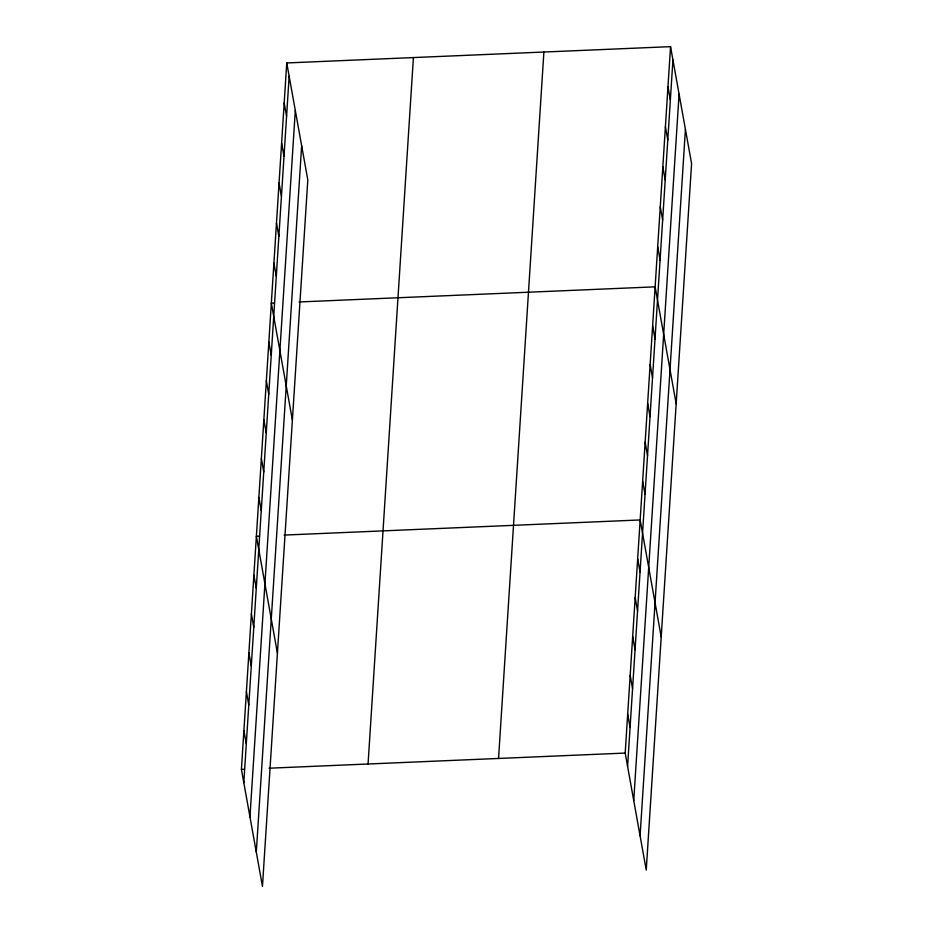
<?xml version="1.0" encoding="UTF-8"?>
<svg xmlns="http://www.w3.org/2000/svg" width="933" height="933" viewBox="0 0 933 933"><rect width="100%" height="100%" fill="white"/><g stroke="black" fill="none" stroke-linecap="round" stroke-linejoin="round"><path stroke-width="1.4" d="M286.758 62.954L307.808 179.929L262.453 886.35L241.414 769.387L286.758 62.954L670.547 46.65L691.586 163.613L646.242 870.046L625.192 753.071L670.547 46.65M243.805 782.659L289.148 76.226M249.962 816.876L295.306 110.444M256.307 852.132L301.651 145.711M368.057 763.999L413.401 57.578M498.549 758.459L543.892 52.026M627.582 766.343L672.926 59.922M633.74 800.561L679.084 94.14M640.085 835.816L685.428 129.395M274.255 303.015L271.34 303.143L292.391 420.107M299.003 301.965L655.129 286.839L676.168 403.802M259.292 536.137L256.377 536.265L277.428 653.228M284.04 535.087L640.166 519.949L661.205 636.924M241.414 769.387L244.329 769.259M269.077 768.209L625.192 753.071M667.97 86.676L670.361 99.948M665.404 126.713L667.795 139.985M662.838 166.739L665.217 180.011M660.261 206.776L662.652 220.048M657.695 246.802L660.086 260.074M652.634 325.687L655.013 338.959M650.138 364.546L652.529 377.807M647.642 403.394L650.033 416.666M645.146 442.242L647.537 455.514M642.65 481.101L645.041 494.373M637.671 558.809L640.05 572.081M635.175 597.656L637.566 610.928M632.679 636.516L635.07 649.788M630.183 675.364L632.574 688.636M627.687 714.223L630.078 727.495M284.192 102.992L286.571 116.263M281.614 143.017L284.005 156.289M279.049 183.055L281.439 196.327M276.483 223.08L278.862 236.352M273.905 263.106L276.296 276.378M268.844 341.991L271.235 355.263M266.348 380.851L268.739 394.123M263.852 419.698L266.243 432.97M261.368 458.558L263.747 471.83M258.873 497.406L261.263 510.678M253.881 575.113L256.272 588.385M251.385 613.972L253.776 627.244M248.889 652.82L251.28 666.092M246.405 691.68L248.784 704.951M243.91 730.527L246.289 743.799"/></g></svg>
